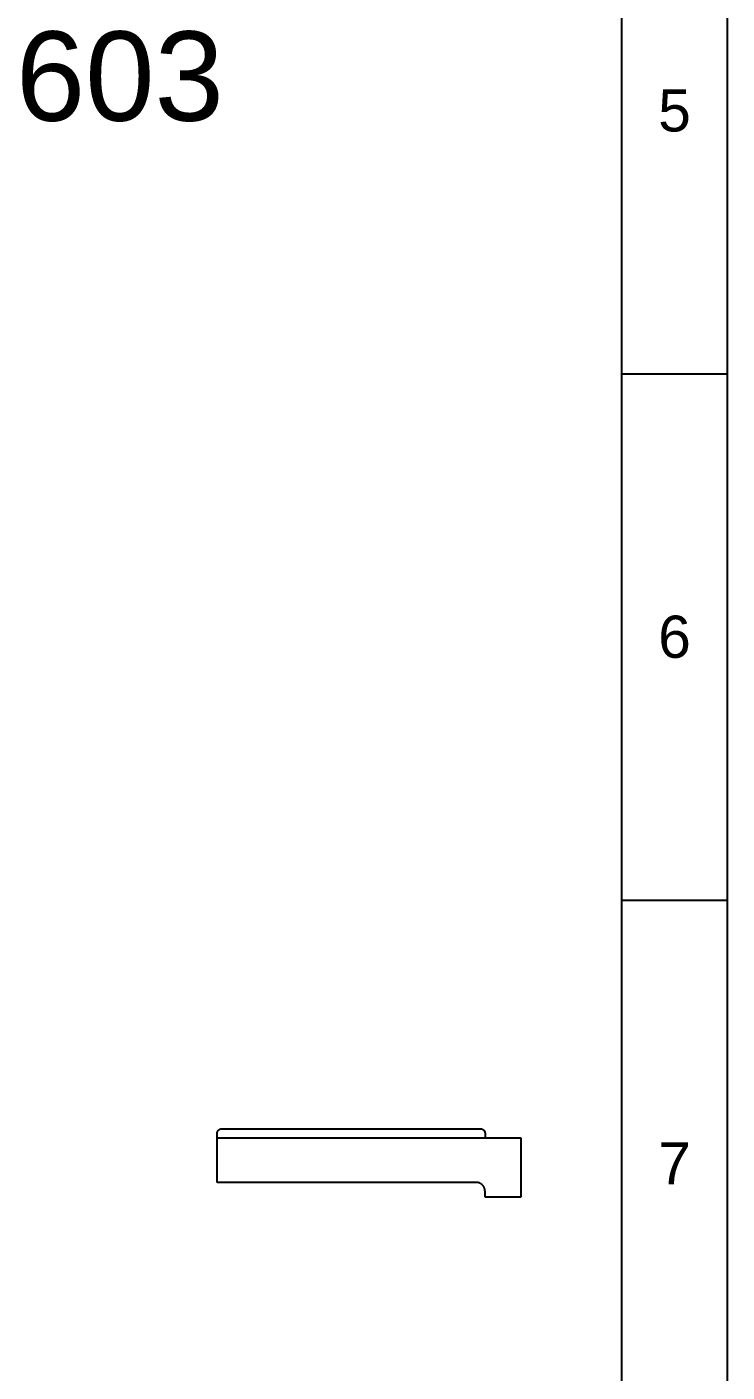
# Model space of a CAD drawing. Header units: millimetres. Extents: x 2411 to 3461, y 1233 to 2718.
# Drawn here: x 3225.5 to 3460.8, y 1463.5 to 1915.4 of the extents above; entities that cross this region are included whole.
import ezdxf

# ---------------------------------------------------------------- set-up
doc = ezdxf.new("R2010")
doc.units = ezdxf.units.MM
doc.layers.add('form22', color=7, linetype='Continuous')
doc.layers.add('main', color=7, linetype='Continuous')
doc.styles.add('Arial Regular', font='arial.ttf')
doc.styles.get("Standard").update_dxf_attribs({"font": 'arial.ttf'})

msp = doc.modelspace()

# ---------------------------------------------------------------- linework, layer by layer
at = {"layer": 'form22'}
for p, q in [((3425.44, 1268.51), (3425.44, 2682.65)), ((3425.44, 1798.81), (3460.79, 1798.81)), ((3425.44, 1622.05), (3460.79, 1622.05))]:
    msp.add_line(p, q, dxfattribs=at)
msp.add_lwpolyline([(2410.79, 2718), (3460.79, 2718), (3460.79, 1233.16), (2410.79, 1233.16)], close=True, dxfattribs=at)
for p in [(3460.79, 1798.81), (3460.79, 1622.05)]:
    msp.add_point(p, dxfattribs=at)
at = {"layer": 'main'}
for p, q in [((3290.64, 1545.23), (3290.69, 1545.23)), ((3290.69, 1545.23), (3290.74, 1545.24)), ((3290.74, 1545.24), (3290.79, 1545.25)), ((3290.79, 1545.25), (3290.84, 1545.25)), ((3290.84, 1545.25), (3290.89, 1545.26)), ((3290.89, 1545.26), (3290.94, 1545.26)), ((3290.94, 1545.26), (3377.94, 1545.26)), ((3377.94, 1545.26), (3377.99, 1545.26)), ((3377.99, 1545.26), (3378.04, 1545.25)), ((3378.04, 1545.25), (3378.1, 1545.25)), ((3378.1, 1545.25), (3378.15, 1545.24)), ((3378.15, 1545.24), (3378.2, 1545.23)), ((3378.2, 1545.23), (3378.25, 1545.23)), ((3289.44, 1543.81), (3289.45, 1543.86)), ((3289.44, 1543.76), (3289.44, 1543.81)), ((3289.44, 1542.26), (3289.44, 1543.76)), ((3289.44, 1527.26), (3289.44, 1542.26)), ((3289.44, 1542.26), (3391.44, 1542.26)), ((3289.45, 1543.91), (3289.46, 1543.96)), ((3289.45, 1543.86), (3289.45, 1543.91)), ((3289.46, 1544.01), (3289.47, 1544.06)), ((3289.46, 1543.96), (3289.46, 1544.01)), ((3289.47, 1544.06), (3289.48, 1544.11)), ((3289.48, 1544.11), (3289.5, 1544.16)), ((3289.5, 1544.16), (3289.51, 1544.21)), ((3289.51, 1544.21), (3289.53, 1544.26)), ((3289.53, 1544.26), (3289.55, 1544.31)), ((3289.55, 1544.31), (3289.57, 1544.35)), ((3289.57, 1544.35), (3289.59, 1544.4)), ((3289.59, 1544.4), (3289.61, 1544.45)), ((3289.61, 1544.45), (3289.63, 1544.49)), ((3289.63, 1544.49), (3289.66, 1544.54)), ((3289.66, 1544.54), (3289.69, 1544.58)), ((3289.69, 1544.58), (3289.72, 1544.62)), ((3289.72, 1544.62), (3289.75, 1544.66)), ((3289.75, 1544.66), (3289.78, 1544.7)), ((3289.78, 1544.7), (3289.81, 1544.74)), ((3289.81, 1544.74), (3289.85, 1544.78)), ((3289.85, 1544.78), (3289.88, 1544.82)), ((3289.88, 1544.82), (3289.92, 1544.85)), ((3289.92, 1544.85), (3289.96, 1544.89)), ((3289.96, 1544.89), (3290, 1544.92)), ((3290, 1544.92), (3290.04, 1544.95)), ((3290.04, 1544.95), (3290.08, 1544.98)), ((3290.08, 1544.98), (3290.12, 1545.01)), ((3290.12, 1545.01), (3290.16, 1545.04)), ((3290.16, 1545.04), (3290.21, 1545.06)), ((3290.21, 1545.06), (3290.25, 1545.09)), ((3290.25, 1545.09), (3290.3, 1545.11)), ((3290.3, 1545.11), (3290.34, 1545.13)), ((3290.34, 1545.13), (3290.39, 1545.15)), ((3290.39, 1545.15), (3290.44, 1545.17)), ((3290.44, 1545.17), (3290.49, 1545.19)), ((3290.49, 1545.19), (3290.54, 1545.2)), ((3290.54, 1545.2), (3290.59, 1545.21)), ((3290.59, 1545.21), (3290.64, 1545.23)), ((3378.25, 1545.23), (3378.3, 1545.21)), ((3378.3, 1545.21), (3378.35, 1545.2)), ((3378.35, 1545.2), (3378.4, 1545.19)), ((3378.4, 1545.19), (3378.44, 1545.17)), ((3378.44, 1545.17), (3378.49, 1545.15)), ((3378.49, 1545.15), (3378.54, 1545.13)), ((3378.54, 1545.13), (3378.59, 1545.11)), ((3378.59, 1545.11), (3378.63, 1545.09)), ((3378.63, 1545.09), (3378.68, 1545.06)), ((3378.68, 1545.06), (3378.72, 1545.04)), ((3378.72, 1545.04), (3378.76, 1545.01)), ((3378.76, 1545.01), (3378.81, 1544.98)), ((3378.81, 1544.98), (3378.85, 1544.95)), ((3378.85, 1544.95), (3378.89, 1544.92)), ((3378.89, 1544.92), (3378.93, 1544.89)), ((3378.93, 1544.89), (3378.97, 1544.85)), ((3378.97, 1544.85), (3379, 1544.82)), ((3379, 1544.82), (3379.04, 1544.78)), ((3379.04, 1544.78), (3379.07, 1544.74)), ((3379.07, 1544.74), (3379.11, 1544.7)), ((3379.11, 1544.7), (3379.14, 1544.66)), ((3379.14, 1544.66), (3379.17, 1544.62)), ((3379.17, 1544.62), (3379.2, 1544.58)), ((3379.2, 1544.58), (3379.22, 1544.54)), ((3379.22, 1544.54), (3379.25, 1544.49)), ((3379.25, 1544.49), (3379.27, 1544.45)), ((3379.27, 1544.45), (3379.3, 1544.4)), ((3379.3, 1544.4), (3379.32, 1544.35)), ((3379.32, 1544.35), (3379.34, 1544.31)), ((3379.34, 1544.31), (3379.36, 1544.26)), ((3379.36, 1544.26), (3379.37, 1544.21)), ((3379.37, 1544.21), (3379.39, 1544.16)), ((3379.39, 1544.16), (3379.4, 1544.11)), ((3379.4, 1544.11), (3379.41, 1544.06)), ((3379.41, 1544.06), (3379.42, 1544.01)), ((3379.42, 1544.01), (3379.43, 1543.96)), ((3379.43, 1543.96), (3379.43, 1543.91)), ((3379.43, 1543.91), (3379.44, 1543.86)), ((3379.44, 1543.86), (3379.44, 1543.81)), ((3379.44, 1543.81), (3379.44, 1543.76)), ((3379.44, 1543.76), (3379.44, 1542.26)), ((3391.44, 1542.26), (3391.44, 1522.26)), ((3376.44, 1527.26), (3289.44, 1527.26)), ((3376.54, 1527.26), (3376.44, 1527.26)), ((3376.65, 1527.25), (3376.54, 1527.26)), ((3376.75, 1527.24), (3376.65, 1527.25)), ((3376.85, 1527.23), (3376.75, 1527.24)), ((3376.95, 1527.21), (3376.85, 1527.23)), ((3377.05, 1527.19), (3376.95, 1527.21)), ((3377.15, 1527.17), (3377.05, 1527.19)), ((3377.25, 1527.15), (3377.15, 1527.17)), ((3377.35, 1527.12), (3377.25, 1527.15)), ((3377.45, 1527.08), (3377.35, 1527.12)), ((3377.54, 1527.05), (3377.45, 1527.08)), ((3377.64, 1527.01), (3377.54, 1527.05)), ((3377.73, 1526.97), (3377.64, 1527.01)), ((3377.82, 1526.92), (3377.73, 1526.97)), ((3377.91, 1526.87), (3377.82, 1526.92)), ((3378, 1526.82), (3377.91, 1526.87)), ((3378.09, 1526.77), (3378, 1526.82)), ((3378.17, 1526.71), (3378.09, 1526.77)), ((3378.25, 1526.65), (3378.17, 1526.71)), ((3378.33, 1526.58), (3378.25, 1526.65)), ((3378.41, 1526.52), (3378.33, 1526.58)), ((3378.49, 1526.45), (3378.41, 1526.52)), ((3378.56, 1526.38), (3378.49, 1526.45)), ((3378.63, 1526.3), (3378.56, 1526.38)), ((3378.7, 1526.23), (3378.63, 1526.3)), ((3378.77, 1526.15), (3378.7, 1526.23)), ((3378.83, 1526.07), (3378.77, 1526.15)), ((3378.89, 1525.99), (3378.83, 1526.07)), ((3378.95, 1525.9), (3378.89, 1525.99)), ((3379, 1525.82), (3378.95, 1525.9)), ((3379.06, 1525.73), (3379, 1525.82)), ((3379.11, 1525.64), (3379.06, 1525.73)), ((3379.15, 1525.55), (3379.11, 1525.64)), ((3379.19, 1525.45), (3379.15, 1525.55)), ((3379.23, 1525.36), (3379.19, 1525.45)), ((3379.27, 1525.26), (3379.23, 1525.36)), ((3379.3, 1525.16), (3379.27, 1525.26)), ((3379.33, 1525.07), (3379.3, 1525.16)), ((3379.36, 1524.97), (3379.33, 1525.07)), ((3379.38, 1524.87), (3379.36, 1524.97)), ((3379.4, 1524.77), (3379.38, 1524.87)), ((3379.41, 1524.67), (3379.4, 1524.77)), ((3379.43, 1524.56), (3379.41, 1524.67)), ((3379.43, 1524.46), (3379.43, 1524.56)), ((3379.44, 1524.36), (3379.43, 1524.46)), ((3379.44, 1524.26), (3379.44, 1524.36)), ((3379.44, 1522.26), (3379.44, 1524.26)), ((3391.44, 1522.26), (3379.44, 1522.26))]:
    msp.add_line(p, q, dxfattribs=at)

# ---------------------------------------------------------------- texts
at = {"layer": 'form22', "char_height": 14.14, "attachment_point": 5}
for s, insert in [('5', (3443.12, 1887.2)), ('6', (3443.12, 1710.43)), ('7', (3443.12, 1533.66))]:
    msp.add_mtext_dynamic_manual_height_columns(s, width=50, gutter_width=12.5, heights=[0], dxfattribs=dict(at, insert=insert))
at = {"layer": 'main', "insert": (3121.65, 1913.84), "char_height": 30, "attachment_point": 1, "style": 'Arial Regular'}
msp.add_mtext_dynamic_manual_height_columns('KCA-603', width=210.7264, gutter_width=12.5, heights=[0], dxfattribs=at)

doc.saveas('drawing.dxf')
